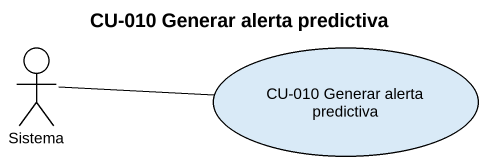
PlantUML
@startuml
title CU-010 Generar alerta predictiva
actor Sistema
usecase "CU-010 Generar alerta predictiva" as CU_010_Generar_alerta
CU_010_Generar_alerta -left- Sistema
@enduml
